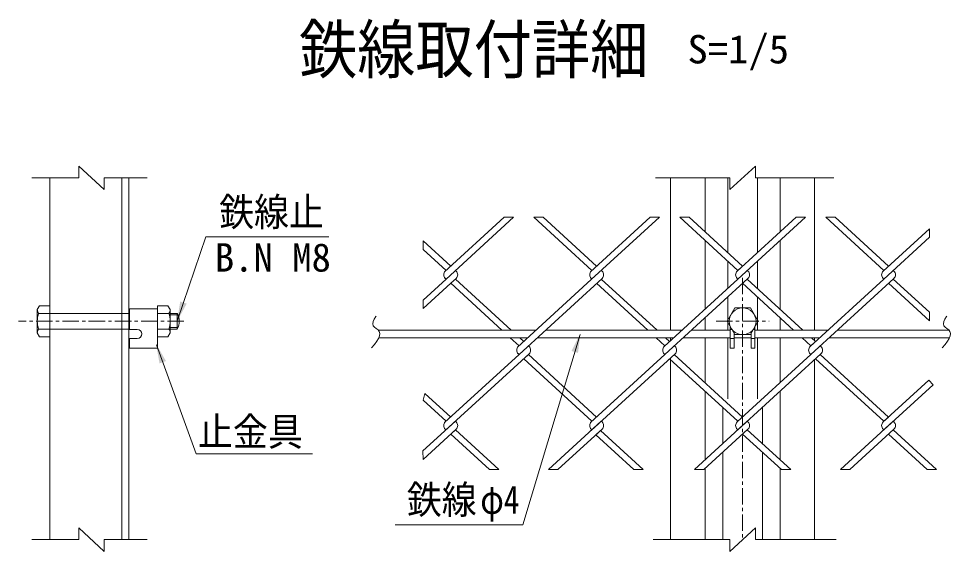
# Model space of a CAD drawing. Units: millimetres, scale not verified, with parts at other scales. Extents: x -4455 to 4455, y -3150 to 3150.
# Drawn here: x 1026 to 2443, y 536 to 1347 of the extents above; entities that cross this region are included whole.
import ezdxf
from ezdxf.enums import TextEntityAlignment as Align

# ---------------------------------------------------------------- set-up
doc = ezdxf.new("R2010")
doc.units = ezdxf.units.MM
doc.header["$LTSCALE"] = 20
doc.linetypes.add('DASHED', pattern=[7.5, 6, -1.5])
doc.linetypes.add('USER1', pattern=[2, 1.25, -0.25, 0.25, -0.25])
doc.layers.add('0-B_7詳細', color=7, linetype='Continuous', lineweight=18)
doc.styles.add('ＭＳ ゴシック', font='')
doc.styles.get('ＭＳ ゴシック').set_extended_font_data('MS Gothic')

msp = doc.modelspace()

# ---------------------------------------------------------------- linework, layer by layer
at = {"layer": '0-B_7詳細', "color": 4}
for p, q in [((1156.2, 1086.75), (1117.42, 1122.75)), ((1117.42, 1104.75), (1117.42, 1122.75)), ((2107.93, 1086.75), (2146.7, 1122.75)), ((2146.7, 1104.75), (2146.7, 1122.75)), ((1117.42, 1104.75), (1045.86, 1104.75)), ((1156.2, 1104.75), (1156.2, 1086.75)), ((1156.2, 1104.75), (1221.47, 1104.75)), ((2107.93, 1104.75), (1994.76, 1104.75)), ((2107.93, 1104.75), (2107.93, 1086.75)), ((2146.7, 1104.75), (2266.28, 1104.75)), ((1117.42, 554.44), (1117.42, 572.44)), ((1156.2, 536.44), (1117.42, 572.44)), ((2107.93, 536.44), (2146.7, 572.44)), ((2146.7, 554.44), (2146.7, 572.44)), ((1117.42, 554.44), (1045.86, 554.44)), ((1156.2, 554.44), (1221.47, 554.44)), ((1156.2, 554.44), (1156.2, 536.44)), ((2107.93, 554.44), (1991.12, 554.44)), ((2107.93, 554.44), (2107.93, 536.44)), ((2146.7, 554.44), (2269.52, 554.44))]:
    msp.add_line(p, q, dxfattribs=at)
at = {"layer": '0-B_7詳細'}
for p, q in [((1073.62, 1104.75), (1073.62, 554.44)), ((1183.12, 1104.75), (1183.12, 554.44)), ((1193.62, 1104.75), (1193.62, 554.44)), ((2017.82, 1104.75), (2017.82, 873.19)), ((2070.32, 1104.75), (2070.32, 1022.58)), ((2104.82, 1104.75), (2104.82, 990.97)), ((2149.82, 1104.75), (2149.82, 990.97)), ((2184.32, 1104.75), (2184.32, 1022.58)), ((2236.82, 1104.75), (2236.82, 873.19)), ((2070.32, 1009.56), (2070.32, 905.1)), ((2184.32, 1009.56), (2184.32, 905.1)), ((2104.82, 977.95), (2104.82, 936.71)), ((2119.14, 962.86), (2127.32, 970.35)), ((2149.82, 977.95), (2149.82, 936.71)), ((2119.14, 951.8), (2120.21, 950.82)), ((2104.82, 923.69), (2104.82, 873.19)), ((2149.82, 923.69), (2149.82, 873.19)), ((1054.42, 904.3), (1057.75, 910.06)), ((1057.75, 910.06), (1073.62, 910.06)), ((1073.62, 863.02), (1073.62, 910.06)), ((1237.24, 863.02), (1237.24, 910.06)), ((1054.42, 868.78), (1054.42, 904.3)), ((1056.48, 898.54), (1073.62, 898.54)), ((1194.64, 905.5), (1194.64, 874)), ((1254.39, 898.54), (1237.24, 898.54)), ((1256.44, 868.78), (1256.44, 904.3)), ((1256.44, 898.54), (1267.1, 898.54)), ((1267.1, 874.54), (1267.1, 898.54)), ((2070.32, 892.08), (2070.32, 873.19)), ((2184.32, 892.08), (2184.32, 873.19)), ((1056.48, 874.54), (1073.62, 874.54)), ((1194.64, 874), (1206.49, 874)), ((1254.39, 874.54), (1237.24, 874.54)), ((1256.44, 868.78), (1253.12, 863.02)), ((1256.44, 874.54), (1267.1, 874.54)), ((1813.47, 873.19), (1572.91, 873.19)), ((2035.5, 873.19), (1827.68, 873.19)), ((2108.57, 873.19), (2049.71, 873.19)), ((2108.57, 878.28), (2108.57, 845.5)), ((2111.04, 874), (2108.57, 874)), ((2114.57, 867.89), (2114.57, 845.5)), ((2143.6, 874), (2146.07, 874)), ((2146.07, 878.28), (2146.07, 845.5)), ((2257.52, 873.19), (2146.07, 873.19)), ((2441, 873.19), (2271.73, 873.19)), ((1193.62, 738.19), (1193.62, 858.19)), ((1194.64, 860.5), (1206.49, 860.5)), ((1194.64, 860.5), (1194.64, 845.5)), ((1253.12, 863.02), (1237.24, 863.02)), ((1800.37, 861.19), (1573.63, 861.19)), ((2022.4, 861.19), (1814.58, 861.19)), ((2017.82, 861.19), (2017.82, 856.99)), ((2108.57, 861.19), (2036.61, 861.19)), ((2070.32, 861.19), (2070.32, 793.09)), ((2104.82, 861.19), (2104.82, 768.35)), ((2114.57, 860.5), (2108.57, 860.5)), ((2140.07, 861.19), (2114.57, 861.19)), ((2140.07, 860.5), (2146.07, 860.5)), ((2244.43, 861.19), (2146.07, 861.19)), ((2149.82, 861.19), (2149.82, 768.35)), ((2184.32, 861.19), (2184.32, 793.09)), ((2236.82, 861.19), (2236.82, 856.99)), ((2441.73, 861.19), (2258.64, 861.19)), ((1194.64, 845.5), (1237.24, 845.5)), ((2023.41, 849.09), (2024.48, 848.11)), ((2023.41, 849.09), (2024.48, 848.11)), ((2114.57, 845.5), (2108.57, 845.5)), ((2245.44, 849.09), (2246.51, 848.11)), ((2245.44, 849.09), (2246.51, 848.11)), ((2017.82, 830.95), (2017.82, 554.44)), ((2236.82, 828.18), (2236.82, 554.44)), ((2070.32, 780.07), (2070.32, 675.61)), ((2184.32, 780.07), (2184.32, 675.61)), ((2097.32, 755.33), (2097.32, 700.35)), ((2157.32, 755.33), (2157.32, 700.35)), ((2097.32, 687.33), (2097.32, 554.44)), ((2157.32, 687.33), (2157.32, 554.44)), ((2070.32, 662.59), (2070.32, 554.44)), ((2184.32, 662.59), (2184.32, 554.44))]:
    msp.add_line(p, q, dxfattribs=at)
at = {"layer": '0-B_7詳細', "color": 3}
for p, q in [((1674.02, 961.88), (1764.63, 1044.91)), ((1676.16, 950.82), (1778.84, 1044.91)), ((1764.63, 1044.91), (1778.84, 1044.91)), ((1809.71, 1044.91), (1898.19, 963.84)), ((1809.71, 1044.91), (1823.92, 1044.91)), ((1823.92, 1044.91), (1905.29, 970.35)), ((1896.04, 961.88), (1986.66, 1044.91)), ((1897.11, 949.84), (2000.87, 1044.91)), ((1986.66, 1044.91), (2000.87, 1044.91)), ((2031.74, 1044.91), (2120.21, 963.84)), ((2031.74, 1044.91), (2045.95, 1044.91)), ((2045.95, 1044.91), (2127.32, 970.35)), ((2119.14, 962.86), (2208.69, 1044.91)), ((2120.21, 950.82), (2222.89, 1044.91)), ((2208.69, 1044.91), (2222.89, 1044.91)), ((2253.77, 1044.91), (2342.24, 963.84)), ((2253.77, 1044.91), (2267.98, 1044.91)), ((2267.98, 1044.91), (2349.35, 970.35)), ((2341.17, 962.86), (2411.46, 1027.27)), ((2411.46, 1027.27), (2411.46, 1014.25)), ((1641.23, 1008.86), (1683.26, 970.35)), ((1641.23, 995.84), (1641.23, 1008.86)), ((2342.24, 950.82), (2411.46, 1014.25)), ((1641.23, 995.84), (1676.16, 963.84)), ((1690.37, 963.84), (1691.44, 962.86)), ((1690.37, 963.84), (1691.44, 962.86)), ((1912.39, 963.84), (1913.47, 962.86)), ((1912.39, 963.84), (1913.47, 962.86)), ((2134.42, 963.84), (2135.49, 962.86)), ((2134.42, 963.84), (2135.49, 962.86)), ((2356.45, 963.84), (2357.52, 962.86)), ((2356.45, 963.84), (2357.52, 962.86)), ((2356.45, 963.84), (2357.52, 962.86)), ((2356.45, 963.84), (2357.52, 962.86)), ((1641.23, 918.82), (1676.16, 950.82)), ((1674.72, 952.14), (1676.16, 950.82)), ((1674.72, 952.14), (1676.16, 950.82)), ((1675.09, 951.8), (1676.16, 950.82)), ((1675.09, 951.8), (1676.16, 950.82)), ((1683.26, 944.31), (1691.44, 951.8)), ((1690.37, 950.82), (1775.08, 873.19)), ((1785.03, 847.13), (1897.11, 949.84)), ((1787.17, 836.07), (1913.47, 951.8)), ((1897.11, 951.8), (1898.19, 950.82)), ((1912.39, 950.82), (1997.11, 873.19)), ((2008.13, 848.11), (2120.21, 950.82)), ((2134.42, 950.82), (2219.14, 873.19)), ((2230.16, 848.11), (2342.24, 950.82)), ((2231.23, 836.07), (2357.52, 951.8)), ((2341.17, 951.8), (2342.24, 950.82)), ((2356.45, 950.82), (2411.46, 900.41)), ((1641.23, 905.8), (1683.26, 944.31)), ((1683.26, 944.31), (1760.87, 873.19)), ((1905.29, 944.31), (1982.9, 873.19)), ((2127.32, 944.31), (2204.93, 873.19)), ((2349.35, 944.31), (2411.46, 887.39)), ((1641.23, 905.8), (1641.23, 918.82)), ((2411.46, 900.41), (2411.46, 887.39)), ((1773.97, 861.19), (1787.17, 849.09)), ((1788.18, 861.19), (1794.28, 855.6)), ((1996, 861.19), (2009.2, 849.09)), ((2010.21, 861.19), (2016.3, 855.6)), ((2218.03, 861.19), (2231.23, 849.09)), ((2230.16, 848.11), (2238.33, 855.6)), ((2232.24, 861.19), (2238.33, 855.6)), ((1675.09, 720.35), (1802.45, 837.05)), ((1785.73, 837.39), (1787.17, 836.07)), ((1786.1, 837.05), (1787.17, 836.07)), ((1786.1, 837.05), (1787.17, 836.07)), ((1794.28, 829.56), (1802.45, 837.05)), ((1801.38, 849.09), (1802.45, 848.11)), ((1801.38, 849.09), (1802.45, 848.11)), ((1897.11, 720.35), (2024.48, 837.05)), ((2120.21, 721.33), (2246.51, 837.06)), ((2230.16, 837.05), (2231.23, 836.07)), ((1674.02, 732.39), (1787.17, 836.07)), ((1794.28, 829.56), (1898.19, 734.35)), ((1801.38, 836.07), (1905.29, 740.86)), ((1896.04, 732.39), (2009.2, 836.07)), ((2016.3, 829.56), (2120.21, 734.35)), ((2023.41, 836.07), (2127.32, 740.86)), ((2119.14, 733.37), (2231.23, 836.07)), ((2238.33, 829.56), (2342.24, 734.35)), ((2245.44, 836.07), (2349.35, 740.86)), ((2341.17, 733.37), (2410.69, 797.07)), ((2410.69, 797.07), (2417.22, 790.03)), ((2342.24, 721.33), (2417.22, 790.03)), ((1643.98, 776.86), (1641.23, 766.35)), ((1641.23, 766.35), (1676.16, 734.35)), ((1643.98, 776.86), (1683.26, 740.86)), ((2341.17, 733.37), (2349.35, 740.86)), ((1641.05, 689.16), (1690.37, 734.35)), ((1690.37, 734.35), (1691.44, 733.37)), ((1690.37, 734.35), (1691.44, 733.37)), ((1832.16, 660.83), (1912.39, 734.35)), ((1912.39, 734.35), (1913.47, 733.37)), ((1912.39, 734.35), (1913.47, 733.37)), ((2054.19, 660.83), (2134.42, 734.35)), ((2134.42, 734.35), (2135.49, 733.37)), ((2134.42, 734.35), (2135.49, 733.37)), ((2276.22, 660.83), (2356.45, 734.35)), ((2356.45, 734.35), (2357.52, 733.37)), ((2356.45, 734.35), (2357.52, 733.37)), ((1641.28, 676.34), (1691.44, 722.31)), ((1675.09, 722.31), (1676.16, 721.33)), ((1675.09, 722.31), (1676.16, 721.33)), ((1683.26, 714.82), (1691.44, 722.31)), ((1683.26, 714.82), (1742.18, 660.83)), ((1690.37, 721.33), (1756.39, 660.83)), ((1846.37, 660.83), (1913.47, 722.31)), ((1897.11, 722.31), (1898.19, 721.33)), ((1897.11, 722.31), (1898.19, 721.33)), ((1904.22, 713.83), (1962.07, 660.83)), ((1905.29, 714.82), (1913.47, 722.31)), ((1911.32, 720.35), (1976.28, 660.83)), ((2068.4, 660.83), (2135.49, 722.31)), ((2119.14, 722.31), (2120.21, 721.33)), ((2127.32, 714.82), (2186.24, 660.83)), ((2134.42, 721.33), (2200.45, 660.83)), ((2290.43, 660.83), (2357.52, 722.31)), ((2341.17, 722.31), (2342.24, 721.33)), ((2349.35, 714.82), (2408.26, 660.83)), ((2356.45, 721.33), (2422.47, 660.83)), ((1641.05, 689.16), (1641.28, 676.34)), ((1742.18, 660.83), (1756.39, 660.83)), ((1832.16, 660.83), (1846.37, 660.83)), ((1962.07, 660.83), (1976.28, 660.83)), ((2054.19, 660.83), (2068.4, 660.83)), ((2186.24, 660.83), (2200.45, 660.83)), ((2276.22, 660.83), (2290.43, 660.83)), ((2408.26, 660.83), (2422.47, 660.83))]:
    msp.add_line(p, q, dxfattribs=at)
at = {"layer": '0-B_7詳細', "color": 1, "linetype": 'USER1'}
for p, q in [((2127.32, 952.69), (2127.32, 554.44)), ((1277.5, 886.54), (1026.01, 886.54)), ((2087.02, 886.54), (2167.67, 886.54))]:
    msp.add_line(p, q, dxfattribs=at)
at = {"layer": '0-B_7詳細', "color": 3, "linetype": 'DASHED'}
for p, q in [((1073.62, 898.54), (1194.64, 898.54)), ((1073.62, 874.54), (1194.64, 874.54))]:
    msp.add_line(p, q, dxfattribs=at)
at = {"layer": '0-B_7詳細', "color": 1}
for p, q in [((1256.44, 896.14), (1268.32, 896.14)), ((1256.44, 876.94), (1268.32, 876.94))]:
    msp.add_line(p, q, dxfattribs=at)
for points in [[(1497.77, 1015.12), (1310.58, 1015.12), (1267.74, 888.44)], [(1598.87, 576.98), (1792.77, 576.98), (1880.04, 866.62)], [(1472.82, 685.01), (1295.87, 685.01), (1235.65, 850.52)]]:
    msp.add_lwpolyline(points, dxfattribs=at)
at = {"layer": '0-B_7詳細', "color": 3}
msp.add_lwpolyline([(2008.13, 837.05), (2009.2, 836.07), (2135.49, 951.8)], dxfattribs=at)
at = {"layer": '0-B_7詳細'}
for points in [[(1256.44, 904.3), (1253.12, 910.06), (1237.24, 910.06)], [(1194.64, 905.5), (1237.24, 905.5), (1237.24, 845.5)], [(1569.83, 894.28), (1569.52, 893.9), (1566.86, 889.7), (1565.29, 885.94), (1564.82, 882.62), (1565.45, 879.75), (1567.17, 877.32), (1569.99, 875.33), (1572.82, 873.32), (1574.57, 870.84), (1575.25, 867.88), (1574.86, 864.45), (1573.39, 860.54), (1570.85, 856.16), (1567.24, 851.3), (1562.55, 845.97)], [(2437.93, 894.28), (2437.62, 893.9), (2434.95, 889.7), (2433.39, 885.94), (2432.92, 882.62), (2433.54, 879.75), (2435.26, 877.32), (2438.08, 875.33), (2440.91, 873.32), (2442.66, 870.84), (2443.34, 867.88), (2442.95, 864.45), (2441.48, 860.54), (2438.94, 856.16), (2435.33, 851.3), (2430.64, 845.97)], [(1054.42, 868.78), (1057.75, 863.02), (1073.62, 863.02)], [(2140.07, 867.89), (2140.07, 845.5), (2146.07, 845.5)]]:
    msp.add_lwpolyline(points, dxfattribs=at)
at = {"layer": '0-B_7詳細', "color": 3}
msp.add_lwpolyline([(2150.84, 886.54), (2139.08, 906.91), (2115.56, 906.91), (2103.8, 886.54), (2115.56, 866.17), (2139.08, 866.17)], close=True, dxfattribs=at)
msp.add_circle((2127.32, 886.54), 20.4, dxfattribs=at)
for centre, start, end in [((1680.15, 957.33), 132.5, 227.5), ((1686.37, 957.33), 312.5, 47.5), ((1902.18, 957.33), 132.5, 227.5), ((1908.4, 957.33), 312.5, 47.5), ((2124.21, 957.33), 132.5, 227.5), ((2130.43, 957.33), 312.5, 47.5), ((2346.24, 957.33), 132.5, 227.5), ((2352.45, 957.33), 312.5, 47.5), ((1791.17, 842.58), 132.5, 227.5), ((1797.38, 842.58), 312.5, 47.5), ((2013.2, 842.58), 132.5, 227.5), ((2019.41, 842.58), 312.5, 47.5), ((2235.22, 842.58), 132.5, 227.5), ((2241.44, 842.58), 312.5, 47.5), ((1680.15, 727.84), 132.5, 227.5), ((1686.37, 727.84), 312.5, 47.5), ((1902.18, 727.84), 132.5, 227.5), ((1908.4, 727.84), 312.5, 47.5), ((2124.21, 727.84), 132.5, 227.5), ((2130.43, 727.84), 312.5, 47.5), ((2346.24, 727.84), 132.5, 227.5), ((2352.45, 727.84), 312.5, 47.5)]:
    msp.add_arc(centre, 7.5, start, end, dxfattribs=at)
at = {"layer": '0-B_7詳細'}
for centre, radius, start, end in [((1063.51, 904.3), 9.09, 180, 219.3382), ((1090.42, 886.54), 36, 160.52878, 199.47122), ((1220.44, 886.54), 36, 340.52878, 19.47122), ((1247.36, 904.3), 9.09, 320.6618, 0), ((1246.32, 886.54), 24, 330, 30), ((1063.51, 868.78), 9.09, 140.6618, 180), ((1206.49, 867.25), 6.75, 270, 90), ((1247.36, 868.78), 9.09, 0, 39.3382)]:
    msp.add_arc(centre, radius, start, end, dxfattribs=at)
at = {"layer": '0-B_7詳細', "color": 1}
for points in [[(1267.1, 886.54), (1271.78, 916.63), (1281.65, 913.29)], [(1880.62, 868.54), (1876.95, 838.31), (1866.98, 841.31)], [(1234.97, 852.4), (1250.12, 825.99), (1240.33, 822.43)]]:
    msp.add_solid(points, dxfattribs=at)

# ---------------------------------------------------------------- texts
at = {"layer": '0-B_7詳細', "style": 'ＭＳ ゴシック', "width": 0.9}
msp.add_text('鉄線取付詳細', height=72.14, dxfattribs=at).set_placement((1452.56, 1242.47), align=Align.BOTTOM_LEFT)
at = {"layer": '0-B_7詳細', "color": 3, "style": 'ＭＳ ゴシック'}
for s, width, p in [('S=1/5', 1.05, (2043.43, 1265.85)), ('鉄線止', 0.9, (1331.05, 1018.31)), ('止金具', 0.9, (1298.9, 684.07)), ('鉄線', 0.9, (1616.54, 580.57)), ('φ4', 0.8, (1728.33, 580.57))]:
    msp.add_text(s, height=43.26, dxfattribs=dict(at, width=width)).set_placement(p, align=Align.BOTTOM_LEFT)
msp.add_text('B.N M8', height=43.26, dxfattribs=at).set_placement((1324.49, 949.11), align=Align.BOTTOM_LEFT)

doc.saveas('drawing.dxf')
